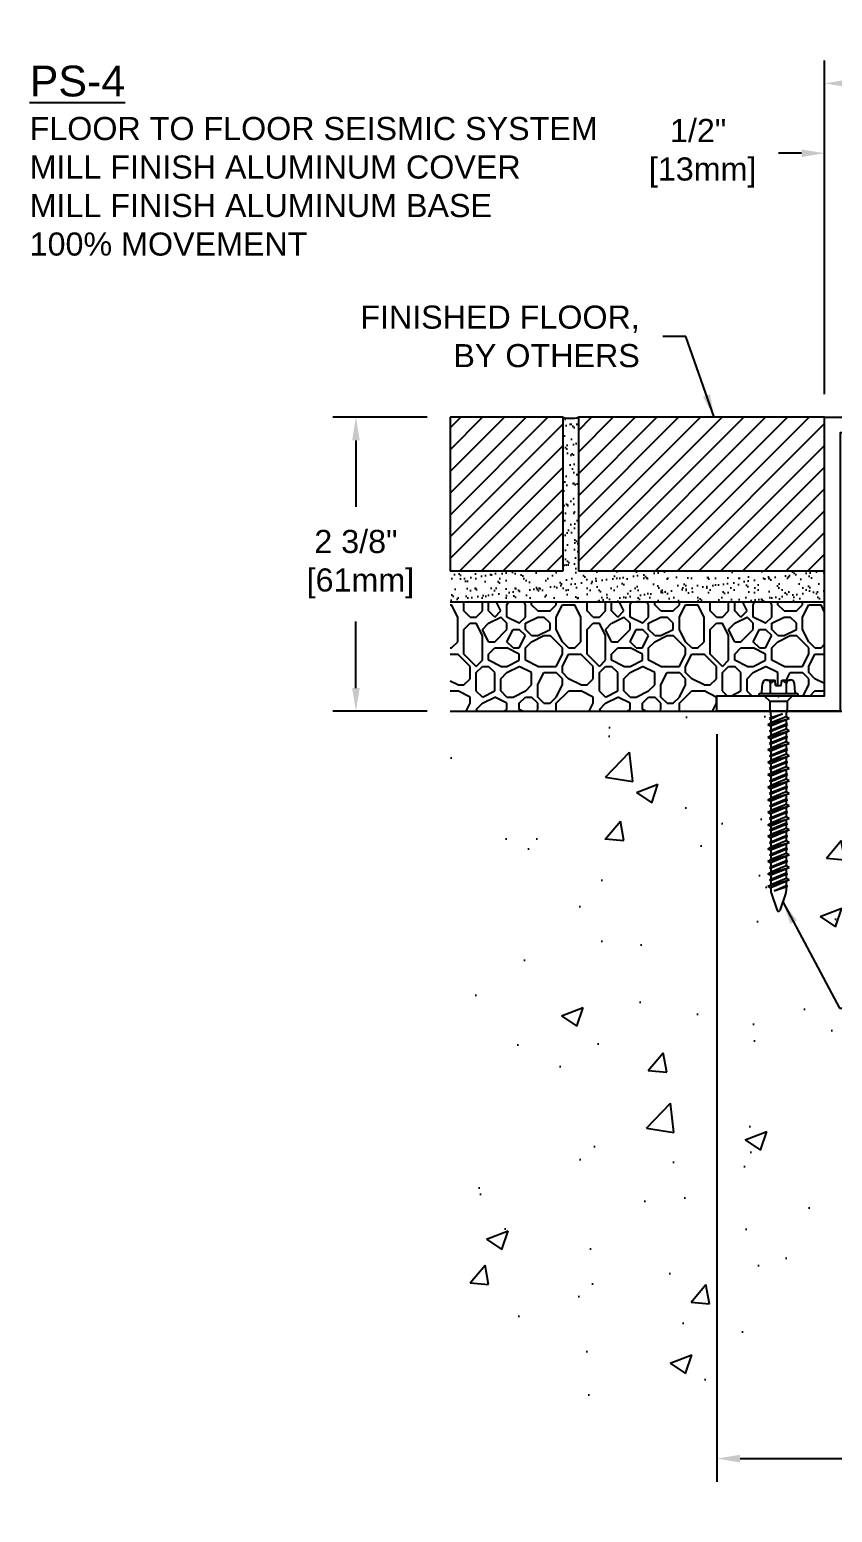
# Model space of a CAD drawing. Header units: inches. Extents: x -4.7 to 36.3, y -5.5 to 7.8.
# Drawn here: x -4.68 to 1.84, y -5.47 to 6.57 of the extents above; entities that cross this region are included whole.
import ezdxf

# ---------------------------------------------------------------- set-up
doc = ezdxf.new("R2010")
doc.units = ezdxf.units.IN
doc.header["$MEASUREMENT"] = 0
for name, color, linetype in [('ANCHORS', 4, 'Continuous'), ('CONDITIONS', 1, 'Continuous'), ('DIMENSIONS', 3, 'Continuous'), ('METALS', 7, 'Continuous'), ('TEXT', 2, 'Continuous')]:
    doc.layers.add(name, color=color, linetype=linetype)
doc.styles.add('ARIAL', font='arial.ttf')
doc.dimstyles.new('Arial', dxfattribs={"dimtxt": 0.1875, "dimasz": 0.1875, "dimexe": 0.1875, "dimexo": 0.1875, "dimgap": 0.1875, "dimtad": 0, "dimtih": 1, "dimtoh": 1, "dimdec": 4, "dimzin": 3, "dimdsep": 46, "dimlunit": 4, "dimtxsty": 'ARIAL', "dimcen": 0.125, "dimadec": 0, "dimazin": 0, "dimtfac": 1, "dimtdec": 4, "dimtofl": 0, "dimtmove": 0, "dimatfit": 3, "dimfxl": 0, "dimfrac": 2, "dimtolj": 1, "dimtzin": 0, "dimarcsym": 0})

# ---------------------------------------------------------------- blocks, each defined once
blk = doc.blocks.new('PS401')
blk.add_lwpolyline([(4.265, 0), (3.309, 0, 0.163545), (1.394, 2.025), (1.25, 2.025), (1.25, 2.26), (1, 2.26), (1, 0), (0, 0), (0, 0.125), (0.49, 0.125), (0.5, 0.115), (0.51, 0.125), (0.875, 0.125), (0.875, 2.385), (1.375, 2.385), (1.375, 2.15), (1.425, 2.15, -0.144709), (3.257, 0.375), (3.311, 0.375, -0.007801), (3.378, 0.25), (3.515, 0.25), (3.515, 0.125), (4.265, 0.125)], format="xyb", close=True)
blk = doc.blocks.new('TH-316134')
for p, q in [((-0.097, 0.127), (-0.027, 0.127)), ((-0.023, 0.083), (-0.027, 0.127)), ((0.023, 0.083), (0.027, 0.127)), ((0.027, 0.127), (0.097, 0.127)), ((-0.157, 0.019), (0.157, 0.019)), ((-0.157, 0), (-0.157, 0.019)), ((-0.157, 0), (0.157, 0)), ((-0.135, 0.029), (-0.129, 0.1)), ((-0.115, 0), (-0.07, -0.045)), ((-0.065, 0.019), (-0.065, 0.1)), ((-0.023, 0.083), (0.023, 0.083)), ((0.064, 0.019), (0.064, 0.1)), ((0.115, 0), (0.07, -0.045)), ((0.135, 0.029), (0.129, 0.1)), ((0.157, 0.019), (0.157, 0)), ((-0.07, -0.045), (0.07, -0.045)), ((-0.07, -0.045), (-0.07, -0.112)), ((0.07, -0.045), (0.07, -0.112)), ((-0.086, -0.234), (0.086, -0.184)), ((-0.086, -0.234), (-0.062, -0.221)), ((-0.086, -0.234), (-0.062, -0.247)), ((-0.074, -0.184), (0.032, -0.147)), ((-0.074, -0.184), (-0.062, -0.177)), ((-0.074, -0.184), (-0.062, -0.19)), ((-0.074, -0.285), (0.074, -0.234)), ((-0.069, -0.122), (-0.063, -0.148)), ((0.032, -0.147), (-0.062, -0.19)), ((-0.062, -0.177), (0.032, -0.147)), ((-0.062, -0.157), (-0.062, -0.177)), ((0.062, -0.171), (-0.062, -0.221)), ((-0.062, -0.19), (-0.062, -0.221)), ((0.062, -0.197), (-0.062, -0.247)), ((-0.062, -0.279), (0.062, -0.228)), ((0.062, -0.241), (-0.062, -0.291)), ((0.062, -0.157), (0.062, -0.171)), ((0.086, -0.184), (0.062, -0.171)), ((0.086, -0.184), (0.062, -0.197)), ((0.062, -0.197), (0.062, -0.228)), ((0.074, -0.234), (0.062, -0.228)), ((0.074, -0.234), (0.062, -0.241)), ((0.062, -0.241), (0.062, -0.272)), ((0.069, -0.122), (0.063, -0.148)), ((-0.086, -0.336), (0.086, -0.285)), ((-0.086, -0.336), (-0.062, -0.323)), ((-0.086, -0.336), (-0.062, -0.349)), ((-0.074, -0.285), (-0.062, -0.279)), ((-0.074, -0.285), (-0.062, -0.291)), ((-0.074, -0.387), (0.074, -0.336)), ((-0.062, -0.247), (-0.062, -0.279)), ((0.062, -0.272), (-0.062, -0.323)), ((-0.062, -0.291), (-0.062, -0.323)), ((0.062, -0.298), (-0.062, -0.349)), ((-0.062, -0.381), (0.062, -0.33)), ((0.062, -0.342), (-0.062, -0.393)), ((-0.062, -0.349), (-0.062, -0.381)), ((0.086, -0.285), (0.062, -0.272)), ((0.086, -0.285), (0.062, -0.298)), ((0.062, -0.298), (0.062, -0.33)), ((0.074, -0.336), (0.062, -0.33)), ((0.074, -0.336), (0.062, -0.342)), ((0.062, -0.342), (0.062, -0.374)), ((-0.086, -0.437), (0.086, -0.387)), ((-0.086, -0.437), (-0.062, -0.425)), ((-0.086, -0.437), (-0.062, -0.45)), ((-0.074, -0.387), (-0.062, -0.381)), ((-0.074, -0.387), (-0.062, -0.393)), ((-0.074, -0.488), (0.074, -0.437)), ((0.062, -0.374), (-0.062, -0.425)), ((-0.062, -0.393), (-0.062, -0.425)), ((0.062, -0.4), (-0.062, -0.45)), ((-0.062, -0.482), (0.062, -0.431)), ((0.062, -0.444), (-0.062, -0.494)), ((-0.062, -0.45), (-0.062, -0.482)), ((0.062, -0.475), (-0.062, -0.526)), ((0.086, -0.387), (0.062, -0.374)), ((0.086, -0.387), (0.062, -0.4)), ((0.062, -0.4), (0.062, -0.431)), ((0.074, -0.437), (0.062, -0.431)), ((0.074, -0.437), (0.062, -0.444)), ((0.062, -0.444), (0.062, -0.475)), ((0.086, -0.488), (0.062, -0.475)), ((-0.086, -0.539), (0.086, -0.488)), ((-0.086, -0.539), (-0.062, -0.526)), ((-0.086, -0.539), (-0.062, -0.552)), ((-0.086, -0.641), (0.086, -0.59)), ((-0.074, -0.488), (-0.062, -0.482)), ((-0.074, -0.488), (-0.062, -0.494)), ((-0.074, -0.59), (0.074, -0.539)), ((-0.074, -0.59), (-0.062, -0.584)), ((-0.074, -0.59), (-0.062, -0.596)), ((-0.062, -0.494), (-0.062, -0.526)), ((0.062, -0.501), (-0.062, -0.552)), ((-0.062, -0.584), (0.062, -0.533)), ((0.062, -0.545), (-0.062, -0.596)), ((-0.062, -0.552), (-0.062, -0.584)), ((0.062, -0.577), (-0.062, -0.628)), ((-0.062, -0.596), (-0.062, -0.628)), ((0.086, -0.488), (0.062, -0.501)), ((0.062, -0.501), (0.062, -0.533)), ((0.074, -0.539), (0.062, -0.533)), ((0.074, -0.539), (0.062, -0.545)), ((0.062, -0.545), (0.062, -0.577)), ((0.086, -0.59), (0.062, -0.577)), ((0.086, -0.59), (0.062, -0.603)), ((-0.086, -0.641), (-0.062, -0.628)), ((-0.086, -0.641), (-0.062, -0.654)), ((-0.086, -0.742), (0.086, -0.691)), ((-0.074, -0.691), (0.074, -0.641)), ((-0.074, -0.691), (-0.062, -0.685)), ((-0.074, -0.691), (-0.062, -0.698)), ((0.062, -0.603), (-0.062, -0.654)), ((-0.062, -0.685), (0.062, -0.634)), ((0.062, -0.647), (-0.062, -0.698)), ((-0.062, -0.654), (-0.062, -0.685)), ((0.062, -0.678), (-0.062, -0.729)), ((-0.062, -0.698), (-0.062, -0.729)), ((0.062, -0.704), (-0.062, -0.755)), ((0.062, -0.603), (0.062, -0.634)), ((0.074, -0.641), (0.062, -0.634)), ((0.074, -0.641), (0.062, -0.647)), ((0.062, -0.647), (0.062, -0.678)), ((0.086, -0.691), (0.062, -0.678)), ((0.086, -0.691), (0.062, -0.704)), ((0.062, -0.704), (0.062, -0.736)), ((-0.086, -0.742), (-0.062, -0.729)), ((-0.086, -0.742), (-0.062, -0.755)), ((-0.086, -0.844), (0.086, -0.793)), ((-0.086, -0.844), (-0.062, -0.831)), ((-0.074, -0.793), (0.074, -0.742)), ((-0.074, -0.793), (-0.062, -0.787)), ((-0.074, -0.793), (-0.062, -0.799)), ((-0.062, -0.787), (0.062, -0.736)), ((0.062, -0.748), (-0.062, -0.799)), ((-0.062, -0.755), (-0.062, -0.787)), ((0.062, -0.78), (-0.062, -0.831)), ((-0.062, -0.799), (-0.062, -0.831)), ((0.062, -0.806), (-0.062, -0.857)), ((-0.062, -0.888), (0.062, -0.838)), ((0.074, -0.742), (0.062, -0.736)), ((0.074, -0.742), (0.062, -0.748)), ((0.062, -0.748), (0.062, -0.78)), ((0.086, -0.793), (0.062, -0.78)), ((0.086, -0.793), (0.062, -0.806)), ((0.062, -0.806), (0.062, -0.838)), ((0.074, -0.844), (0.062, -0.838)), ((-0.086, -0.844), (-0.062, -0.857)), ((-0.086, -0.945), (0.086, -0.895)), ((-0.086, -0.945), (-0.062, -0.932)), ((-0.086, -0.945), (-0.062, -0.958)), ((-0.074, -0.895), (0.074, -0.844)), ((-0.074, -0.895), (-0.062, -0.888)), ((-0.074, -0.895), (-0.062, -0.901)), ((-0.074, -0.996), (0.074, -0.945)), ((0.062, -0.85), (-0.062, -0.901)), ((-0.062, -0.857), (-0.062, -0.888)), ((0.062, -0.882), (-0.062, -0.932)), ((-0.062, -0.901), (-0.062, -0.932)), ((0.062, -0.907), (-0.062, -0.958)), ((-0.062, -0.99), (0.062, -0.939)), ((0.062, -0.951), (-0.062, -1.002)), ((-0.062, -0.958), (-0.062, -0.99)), ((0.074, -0.844), (0.062, -0.85)), ((0.062, -0.85), (0.062, -0.882)), ((0.086, -0.895), (0.062, -0.882)), ((0.086, -0.895), (0.062, -0.907)), ((0.062, -0.907), (0.062, -0.939)), ((0.074, -0.945), (0.062, -0.939)), ((0.074, -0.945), (0.062, -0.951)), ((0.062, -0.951), (0.062, -0.983)), ((-0.086, -1.047), (0.086, -0.996)), ((-0.086, -1.047), (-0.062, -1.034)), ((-0.086, -1.047), (-0.062, -1.06)), ((-0.074, -0.996), (-0.062, -0.99)), ((-0.074, -0.996), (-0.062, -1.002)), ((-0.074, -1.09), (0.074, -1.039)), ((0.062, -0.983), (-0.062, -1.034)), ((-0.062, -1.002), (-0.062, -1.034)), ((0.062, -1.009), (-0.062, -1.06)), ((-0.062, -1.084), (0.062, -1.033)), ((0.062, -1.045), (-0.062, -1.096)), ((-0.062, -1.052), (-0.062, -1.084)), ((0.062, -1.077), (-0.062, -1.128)), ((0.086, -0.996), (0.062, -0.983)), ((0.086, -0.996), (0.062, -1.009)), ((0.062, -1.001), (0.062, -1.033)), ((0.074, -1.039), (0.062, -1.033)), ((0.074, -1.039), (0.062, -1.045)), ((0.062, -1.045), (0.062, -1.077)), ((0.086, -1.09), (0.062, -1.077)), ((-0.086, -1.141), (0.086, -1.09)), ((-0.086, -1.141), (-0.062, -1.128)), ((-0.086, -1.141), (-0.062, -1.154)), ((-0.086, -1.242), (0.086, -1.191)), ((-0.074, -1.09), (-0.062, -1.084)), ((-0.074, -1.09), (-0.062, -1.096)), ((-0.074, -1.191), (0.074, -1.141)), ((-0.074, -1.191), (-0.062, -1.185)), ((-0.074, -1.191), (-0.062, -1.198)), ((-0.062, -1.096), (-0.062, -1.128)), ((0.062, -1.103), (-0.062, -1.154)), ((-0.062, -1.185), (0.062, -1.134)), ((0.062, -1.147), (-0.062, -1.198)), ((-0.062, -1.154), (-0.062, -1.185)), ((0.062, -1.178), (-0.062, -1.229)), ((-0.062, -1.198), (-0.062, -1.229)), ((0.086, -1.09), (0.062, -1.103)), ((0.062, -1.103), (0.062, -1.134)), ((0.074, -1.141), (0.062, -1.134)), ((0.074, -1.141), (0.062, -1.147)), ((0.062, -1.147), (0.062, -1.178)), ((0.086, -1.191), (0.062, -1.178)), ((0.086, -1.191), (0.062, -1.204)), ((-0.086, -1.242), (-0.062, -1.229)), ((-0.086, -1.242), (-0.062, -1.255)), ((-0.086, -1.344), (0.086, -1.293)), ((-0.074, -1.293), (0.074, -1.242)), ((-0.074, -1.293), (-0.062, -1.287)), ((-0.074, -1.293), (-0.062, -1.299)), ((0.062, -1.204), (-0.062, -1.255)), ((-0.062, -1.287), (0.062, -1.236)), ((0.062, -1.248), (-0.062, -1.299)), ((-0.062, -1.255), (-0.062, -1.287)), ((0.062, -1.28), (-0.062, -1.331)), ((-0.062, -1.299), (-0.062, -1.331)), ((0.062, -1.306), (-0.062, -1.357)), ((0.062, -1.204), (0.062, -1.236)), ((0.074, -1.242), (0.062, -1.236)), ((0.074, -1.242), (0.062, -1.248)), ((0.062, -1.248), (0.062, -1.28)), ((0.086, -1.293), (0.062, -1.28)), ((0.086, -1.293), (0.062, -1.306)), ((0.062, -1.306), (0.062, -1.338)), ((-0.086, -1.344), (-0.062, -1.331)), ((-0.086, -1.344), (-0.062, -1.357)), ((-0.086, -1.445), (0.086, -1.395)), ((-0.086, -1.445), (-0.062, -1.432)), ((-0.074, -1.395), (0.074, -1.344)), ((-0.074, -1.395), (-0.062, -1.388)), ((-0.074, -1.395), (-0.062, -1.401)), ((-0.062, -1.388), (0.062, -1.338)), ((0.062, -1.35), (-0.062, -1.401)), ((-0.062, -1.357), (-0.062, -1.388)), ((0.062, -1.382), (-0.062, -1.432)), ((-0.062, -1.401), (-0.062, -1.432)), ((0.062, -1.407), (-0.062, -1.458)), ((-0.062, -1.49), (0.062, -1.439)), ((0.074, -1.344), (0.062, -1.338)), ((0.074, -1.344), (0.062, -1.35)), ((0.062, -1.35), (0.062, -1.382)), ((0.086, -1.395), (0.062, -1.382)), ((0.086, -1.395), (0.062, -1.407)), ((0.062, -1.407), (0.062, -1.439)), ((0.074, -1.445), (0.062, -1.439)), ((-0.086, -1.445), (-0.062, -1.458)), ((-0.086, -1.547), (0.086, -1.496)), ((-0.086, -1.547), (-0.062, -1.534)), ((-0.086, -1.547), (-0.062, -1.56)), ((-0.074, -1.496), (0.074, -1.445)), ((-0.074, -1.496), (-0.062, -1.49)), ((-0.074, -1.496), (-0.062, -1.502)), ((0.062, -1.451), (-0.062, -1.502)), ((-0.062, -1.458), (-0.062, -1.49)), ((0.062, -1.483), (-0.062, -1.534)), ((-0.062, -1.502), (-0.062, -1.534)), ((0.062, -1.509), (-0.062, -1.56)), ((-0.062, -1.56), (-0.062, -1.586)), ((-0.034, -1.584), (0.062, -1.541)), ((-0.034, -1.584), (0.074, -1.547)), ((0.062, -1.553), (-0.034, -1.584)), ((0.074, -1.445), (0.062, -1.451)), ((0.062, -1.451), (0.062, -1.483)), ((0.086, -1.496), (0.062, -1.483)), ((0.086, -1.496), (0.062, -1.509)), ((0.062, -1.509), (0.062, -1.541)), ((0.074, -1.547), (0.062, -1.541)), ((0.074, -1.547), (0.062, -1.553)), ((0.062, -1.553), (0.062, -1.586)), ((-0.06, -1.601), (-0.01, -1.744)), ((0.06, -1.601), (0.01, -1.744))]:
    blk.add_line(p, q)
for centre, radius, start, end in [((-0.097, 0.095), 0.0327, 9.285, 170.715), ((0, 0.038), 0.0896, 107.4215, 136.0407), ((0, 0.038), 0.0896, 43.9593, 72.5785), ((0.097, 0.095), 0.0327, 9.285, 170.715), ((-0.146, 0.03), 0.0112, 270, 355), ((0.146, 0.03), 0.0112, 185, 270), ((-0.023, -0.112), 0.0465, 180, 191.9357), ((0.023, -0.112), 0.0465, 348.0643, 0), ((-0.109, -0.157), 0.0465, 0, 11.9357), ((0.109, -0.157), 0.0465, 168.0643, 180), ((-0.016, -1.586), 0.0465, 180, 199.3058), ((0.016, -1.586), 0.0465, 340.6942, 0), ((0, -1.739), 0.0106, 204.1001, 335.8999)]:
    blk.add_arc(centre, radius, start, end)
blk = doc.blocks.new('TH316134')
blk.add_blockref('TH-316134', (0, 0))
blk = doc.blocks.new('*D10')
at = {"layer": 'Defpoints', "color": 0}
for p in [(0.905, 1.038), (6.42, -4.52), (6.42, -5.03)]:
    blk.add_point(p, dxfattribs=at)
at = {"layer": 'DIMENSIONS', "color": 0, "lineweight": -2}
for p, q in [((0.905, 0.85), (0.905, -5.218)), ((6.42, -4.707), (6.42, -5.218)), ((1.093, -5.03), (2.938, -5.03)), ((6.233, -5.03), (4.388, -5.03))]:
    blk.add_line(p, q, dxfattribs=at)
at = {"layer": 'DIMENSIONS', "color": 0}
for points in [[(1.093, -4.999), (1.093, -5.062), (0.905, -5.03)], [(6.233, -4.999), (6.233, -5.062), (6.42, -5.03)]]:
    blk.add_solid(points, dxfattribs=at)
at = {"layer": 'DIMENSIONS', "color": 0, "insert": (3.663, -5.03), "char_height": 0.1875, "attachment_point": 5, "style": 'ARIAL'}
blk.add_mtext('\\A1;5 1/2"\\P [140mm]', dxfattribs=at)
blk = doc.blocks.new('*D13')
at = {"layer": 'Defpoints', "color": 0}
for p in [(15.06, 6.133), (1.78, 3.423), (15.06, 3.423)]:
    blk.add_point(p, dxfattribs=at)
at = {"layer": 'DIMENSIONS', "color": 0, "lineweight": -2}
for p, q in [((1.78, 3.61), (1.78, 6.32)), ((15.06, 3.61), (15.06, 6.32)), ((1.968, 6.133), (7.695, 6.133)), ((14.873, 6.133), (9.145, 6.133))]:
    blk.add_line(p, q, dxfattribs=at)
at = {"layer": 'DIMENSIONS', "color": 0}
for points in [[(1.968, 6.164), (1.968, 6.102), (1.78, 6.133)], [(14.873, 6.164), (14.873, 6.102), (15.06, 6.133)]]:
    blk.add_solid(points, dxfattribs=at)
at = {"layer": 'DIMENSIONS', "color": 0, "insert": (8.42, 6.133), "char_height": 0.1875, "attachment_point": 5, "style": 'ARIAL'}
blk.add_mtext('\\A1;1\'-1 1/4"\\P [337mm]', dxfattribs=at)
blk = doc.blocks.new('*D14')
at = {"layer": 'Defpoints', "color": 0}
for p in [(1.78, 5.566), (1.78, 3.423), (2.28, 3.423)]:
    blk.add_point(p, dxfattribs=at)
at = {"layer": 'DIMENSIONS', "color": 0, "lineweight": -2}
for p, q in [((1.78, 3.61), (1.78, 5.754)), ((2.28, 3.61), (2.28, 5.754)), ((1.593, 5.566), (1.405, 5.566)), ((2.468, 5.566), (2.655, 5.566))]:
    blk.add_line(p, q, dxfattribs=at)
at = {"layer": 'DIMENSIONS', "color": 0}
for points in [[(1.593, 5.597), (1.593, 5.535), (1.78, 5.566)], [(2.468, 5.597), (2.468, 5.535), (2.28, 5.566)]]:
    blk.add_solid(points, dxfattribs=at)
at = {"layer": 'DIMENSIONS', "color": 0, "insert": (0.753, 5.566), "char_height": 0.1875, "attachment_point": 5, "style": 'ARIAL'}
blk.add_mtext('\\A1;1/2"\\P [13mm]', dxfattribs=at)
blk = doc.blocks.new('*D17')
at = {"layer": 'Defpoints', "color": 0}
for p in [(-1.26, 3.423), (-2.026, 1.038), (-1.26, 1.038)]:
    blk.add_point(p, dxfattribs=at)
at = {"layer": 'DIMENSIONS', "color": 0, "lineweight": -2}
for p, q in [((-1.448, 3.423), (-2.214, 3.423)), ((-2.026, 3.235), (-2.026, 2.696)), ((-2.026, 1.225), (-2.026, 1.765)), ((-1.448, 1.038), (-2.214, 1.038))]:
    blk.add_line(p, q, dxfattribs=at)
at = {"layer": 'DIMENSIONS', "color": 0}
for points in [[(-2.057, 3.235), (-1.995, 3.235), (-2.026, 3.423)], [(-2.057, 1.225), (-1.995, 1.225), (-2.026, 1.038)]]:
    blk.add_solid(points, dxfattribs=at)
at = {"layer": 'DIMENSIONS', "color": 0, "insert": (-2.026, 2.23), "char_height": 0.1875, "attachment_point": 5, "style": 'ARIAL'}
blk.add_mtext('\\A1;2 3/8"\\P [61mm]', dxfattribs=at)

msp = doc.modelspace()

# ---------------------------------------------------------------- hatches: boundary and pattern name
at = {"layer": 'CONDITIONS'}
h = msp.add_hatch(dxfattribs=at)
h.set_pattern_fill('AR-SAND', color=256, scale=0.0625, style=0)
h.paths.add_polyline_path([(-0.21967, 3.4226, -0.1359599), (-0.34467, 3.4226), (-0.34467, 2.1726), (-1.26005, 2.1726), (-1.26005, 1.9226), (1.78033, 1.9226), (1.78033, 2.1726), (-0.21967, 2.1726)])
h = msp.add_hatch(dxfattribs=at)
h.set_pattern_fill('ANSI31', color=256, style=0)
h.paths.add_polyline_path([(-0.34467, 3.4226), (-1.26005, 3.4226), (-1.26005, 2.1726), (-0.34467, 2.1726)])
h = msp.add_hatch(dxfattribs=at)
h.set_pattern_fill('ANSI31', color=256, style=0)
h.paths.add_polyline_path([(1.78033, 3.4226), (-0.21967, 3.4226), (-0.21967, 2.1726), (1.78033, 2.1726)])
h = msp.add_hatch(dxfattribs=at)
h.set_pattern_fill('AGGREGAT', color=256, style=0)
h.set_pattern_definition([(0, (0, 0), (1, 1), [0.1, -0.15, 0.05, -0.15, 0.05, -0.5]), (0, (0.5, 0.1), (1, 1), [0.05, -0.95]), (0, (0.2, 0.15), (1, 1), [0.05, -0.1, 0.05, -0.8]), (0, (0.7, 0.2), (1, 1), [0.1, -0.9]), (0, (0.8, 0.25), (1, 1), [0.05, -0.95]), (0, (0.5, 0.35), (1, 1), [0.1, -0.9]), (0, (0, 0.4), (1, 1), [0.05, -0.1, 0.05, -0.25, 0.15, -0.4]), (0, (0.7, 0.5), (1, 1), [0.1, -0.9]), (0, (0.1, 0.55), (1, 1), [0.1, -0.05, 0.05, -0.4, 0.05, -0.35]), (0, (0.05, 0.6), (1, 1), [0.05, -0.95]), (0, (0.4, 0.65), (1, 1), [0.05, -0.05, 0.05, -0.85]), (0, (0.25, 0.7), (1, 1), [0.05, -0.95]), (0, (0.9, 0.75), (1, 1), [0.05, -0.95]), (0, (0.45, 0.8), (1, 1), [0.05, -0.4, 0.05, -0.5]), (0, (0.45, 0.85), (1, 1), [0.1, -0.9]), (0, (0.65, 0.9), (1, 1), [0.1, -0.9]), (0, (0.05, 0.95), (1, 1), [0.05, -0.6, 0.1, -0.25]), (90, (0, 0.45), (-1, 1), [0.2, -0.2, 0.1, -0.5]), (90, (0.05, 0.45), (-1, 1), [0.05, -0.35, 0.1, -0.5]), (90, (0.1, 0.2), (-1, 1), [0.15, -0.85]), (90, (0.15, 0.2), (-1, 1), [0.1, -0.9]), (90, (0.2, 0.05), (-1, 1), [0.05, -0.6, 0.05, -0.05, 0.1, -0.15]), (90, (0.3, 0.05), (-1, 1), [0.05, -0.35, 0.05, -0.55]), (90, (0.35, 0.45), (-1, 1), [0.1, -0.15, 0.05, -0.05, 0.1, -0.55]), (90, (0.4, 0.25), (-1, 1), [0.1, -0.55, 0.05, -0.3]), (90, (0.45, 0.05), (-1, 1), [0.05, -0.05, 0.1, -0.8]), (90, (0.55, 0.7), (-1, 1), [0.05, -0.95]), (90, (0.6, 0.7), (-1, 1), [0.1, -0.1, 0.05, -0.05, 0.1, -0.6]), (90, (0.65, 0.25), (-1, 1), [0.05, -0.05, 0.05, -0.1, 0.05, -0.7]), (90, (0.8, 0.6), (-1, 1), [0.2, -0.8]), (90, (0.85, 0.5), (-1, 1), [0.2, -0.15, 0.1, -0.55]), (90, (0.9, 0.1), (-1, 1), [0.05, -0.15, 0.1, -0.7]), (90, (0.95, 0.2), (-1, 1), [0.15, -0.85]), (45, (0.4, 0), (6e-17, 1), [0.0707, -1.3435]), (45, (0.95, 0.05), (6e-17, 1), [0.07071, -1.20208, 0.07071, -0.07071]), (45, (0.3, 0.1), (6e-17, 1), [0.07071, -0.56568, 0.07071, -0.70711]), (45, (0.55, 0.1), (6e-17, 1), [0.07071, -1.13137, 0.07071, -0.14142]), (45, (0.6, 0.1), (6e-17, 1), [0.14142, -0.56568, 0.14142, -0.56569]), (45, (0.35, 0.2), (6e-17, 1), [0.0707, -0.6364, 0.0707, -0.0707, 0.0707, -0.49501]), (45, (0.85, 0.25), (6e-17, 1), [0.07071, -0.07071, 0.07071, -1.20208]), (45, (0.15, 0.3), (6e-17, 1), [0.07071, -0.84852, 0.07071, -0.42427]), (45, (0.95, 0.4), (6e-17, 1), [0.0707, -0.0707, 0.0707, -0.28284, 0.0707, -0.84857]), (45, (0.35, 0.55), (6e-17, 1), [0.0707, -1.3435]), (45, (0.1, 0.6), (6e-17, 1), [0.14142, -1.2728]), (45, (0, 0.7), (6e-17, 1), [0.07071, -0.07071, 0.07071, -1.20208]), (45, (0.55, 0.85), (6e-17, 1), [0.0707, -1.3435]), (45, (0.85, 0.95), (6e-17, 1), [0.0707, -1.3435]), (135, (0.45, 0.1), (6e-17, 1), [0.0707, -1.3435]), (135, (0.5, 0.1), (6e-17, 1), [0.0707, -1.3435]), (135, (0.2, 0.15), (6e-17, 1), [0.07071, -0.28284, 0.14142, -0.91924]), (135, (0, 0.15), (6e-17, 1), [0.0707, -1.3435]), (135, (0.65, 0.3), (6e-17, 1), [0.07071, -0.56569, 0.07071, -0.70711]), (135, (0.7, 0.3), (6e-17, 1), [0.0707, -0.4243, 0.0707, -0.4242, 0.0707, -0.35361]), (135, (0.1, 0.35), (6e-17, 1), [0.0707, -1.3435]), (135, (0.9, 0.4), (6e-17, 1), [0.1414, -0.35355, 0.0707, -0.0707, 0.0707, -0.70716]), (135, (0.25, 0.55), (6e-17, 1), [0.0707, -1.3435]), (135, (0.65, 0.55), (6e-17, 1), [0.14142, -1.2728]), (135, (0.7, 0.55), (6e-17, 1), [0.0707, -1.3435]), (135, (0.4, 0.65), (6e-17, 1), [0.0707, -1.3435]), (135, (0.1, 0.8), (6e-17, 1), [0.0707, -1.3435]), (135, (0.9, 0.8), (6e-17, 1), [0.0707, -1.3435]), (26.565, (0.1, 0), (1, 4e-10), [0.1118, -2.12427]), (26.565, (0, 0.1), (1, 4e-10), [0.1118, -2.12427]), (26.565, (0, 0.15), (1, 4e-10), [0.1118, -2.12427]), (26.565, (0.25, 0.15), (1, 4e-10), [0.1118, -2.12427]), (26.565, (0.2, 0.35), (1, 4e-10), [0.1118, -2.12427]), (26.565, (0.2, 0.4), (1, 4e-10), [0.1118, -2.12427]), (26.565, (0.4, 0.6), (1, 4e-10), [0.1118, -2.12427]), (26.565, (0.45, 0.65), (1, 4e-10), [0.1118, -2.12427]), (26.565, (0.05, 0.75), (1, 4e-10), [0.1118, -2.12427]), (26.565, (0.35, 0.75), (1, 4e-10), [0.1118, -2.12427]), (63.435, (0.85, 0), (5e-11, 1), [0.1118, -2.12427]), (63.435, (0.6, 0.15), (5e-11, 1), [0.1118, -2.12427]), (63.435, (0.45, 0.25), (5e-11, 1), [0.1118, -2.12427]), (63.435, (0.6, 0.4), (5e-11, 1), [0.1118, -2.12427]), (63.435, (0.65, 0.4), (5e-11, 1), [0.1118, -2.12427]), (63.435, (0.3, 0.55), (5e-11, 1), [0.1118, -2.12427]), (63.435, (0.2, 0.6), (5e-11, 1), [0.1118, -2.12427]), (63.435, (0.6, 0.8), (5e-11, 1), [0.1118, -2.12427]), (63.435, (0.2, 0.9), (5e-11, 1), [0.1118, -2.12427]), (116.565, (0.05, 0.6), (-4e-10, 1), [0.1118, -2.12427]), (116.565, (0.65, 0.6), (-4e-10, 1), [0.1118, -2.12427]), (116.565, (0, 0.65), (-4e-10, 1), [0.1118, -2.12427]), (116.565, (0.8, 0.8), (-4e-10, 1), [0.1118, -2.12427]), (116.565, (0.15, 0.85), (-4e-10, 1), [0.1118, -2.12427]), (116.565, (0.35, 0.9), (-4e-10, 1), [0.1118, -2.12427]), (153.435, (0.4, 0), (-1, 4e-10), [0.1118, -2.12427]), (153.435, (0.2, 0.1), (-1, 4e-10), [0.1118, -2.12427]), (153.435, (0.9, 0.15), (-1, 4e-10), [0.1118, -2.12427]), (153.435, (0.8, 0.25), (-1, 4e-10), [0.1118, -2.12427]), (153.435, (0.4, 0.35), (-1, 4e-10), [0.1118, -2.12427]), (153.435, (0.15, 0.4), (-1, 4e-10), [0.1118, -2.12427]), (153.435, (0.45, 0.4), (-1, 4e-10), [0.1118, -2.12427]), (153.435, (0.3, 0.5), (-1, 4e-10), [0.1118, -2.12427]), (153.435, (0.3, 0.75), (-1, 4e-10), [0.1118, -2.12427]), (153.435, (0, 0.95), (-1, 4e-10), [0.1118, -2.12427]), (153.435, (0.6, 0.95), (-1, 4e-10), [0.1118, -2.12427]), (153.435, (0.7, 0.95), (-1, 4e-10), [0.1118, -2.12427])])
h.paths.add_polyline_path([(-1.26005, 1.9226), (-1.26005, 1.0376), (0.90533, 1.0376), (0.90533, 1.1626), (1.24858, 1.1626), (1.24858, 1.18135), (1.25891, 1.18135, 0.38887873), (1.27012, 1.19161), (1.27633, 1.26269, -0.36750749), (1.30858, 1.2901), (1.37815, 1.2901), (1.38208, 1.2451), (1.42858, 1.2451), (1.43252, 1.2901), (1.50208, 1.2901, -0.36750749), (1.53433, 1.26269), (1.54055, 1.19161, 0.38887873), (1.55176, 1.18135), (1.56208, 1.18135), (1.56208, 1.1626), (1.78033, 1.1626), (1.78033, 1.9226)])
h = msp.add_hatch(dxfattribs=at)
h.set_pattern_fill('AR-CONC', color=256, scale=0.25, style=0)
h.paths.add_polyline_path([(6.42033, 1.0376), (5.4827, 1.0376, 0.01774848), (5.48258, 1.0343), (5.48258, 1.02093), (5.50658, 1.008), (5.48258, 0.99508), (5.48258, 0.96338), (5.49403, 0.95722), (5.48258, 0.95106), (5.48258, 0.91936), (5.50658, 0.90644), (5.48258, 0.89351), (5.48258, 0.86182), (5.49403, 0.85566), (5.48258, 0.84949), (5.48258, 0.8178), (5.50658, 0.80488), (5.48258, 0.79195), (5.48258, 0.76026), (5.49403, 0.7541), (5.48258, 0.74793), (5.48258, 0.71624), (5.50658, 0.70331), (5.48258, 0.69039), (5.48258, 0.6587), (5.49403, 0.65253), (5.48258, 0.64637), (5.48258, 0.61468), (5.50658, 0.60175), (5.48258, 0.58883), (5.48258, 0.55713), (5.49403, 0.55097), (5.48258, 0.54481), (5.48258, 0.51311), (5.50658, 0.50019), (5.48258, 0.48726), (5.48258, 0.45557), (5.49403, 0.44941), (5.48258, 0.44324), (5.48258, 0.41155), (5.50658, 0.39863), (5.48258, 0.3857), (5.48258, 0.35401), (5.49403, 0.34785), (5.48258, 0.34168), (5.48258, 0.30999), (5.50658, 0.29706), (5.48258, 0.28414), (5.48258, 0.25245), (5.49403, 0.24628), (5.48258, 0.24012), (5.48258, 0.20843), (5.50658, 0.1955), (5.48258, 0.18258), (5.48258, 0.14457), (5.49403, 0.1384), (5.48258, 0.13224), (5.48258, 0.10055), (5.50658, 0.08762), (5.48258, 0.0747), (5.48258, 0.03444), (5.49403, 0.02827), (5.48258, 0.02211), (5.48258, -0.00958), (5.50658, -0.02251), (5.48258, -0.03543), (5.48258, -0.07119), (5.49403, -0.07736), (5.48258, -0.08352), (5.48258, -0.11521), (5.50658, -0.12814), (5.48258, -0.14106), (5.48258, -0.17346), (5.49403, -0.17962), (5.48258, -0.18578), (5.48258, -0.21748), (5.50658, -0.2304), (5.48258, -0.24333), (5.48258, -0.27572), (5.49403, -0.28188), (5.48258, -0.28804), (5.48258, -0.31974), (5.50658, -0.33266), (5.48258, -0.34559), (5.48258, -0.36921), (5.4971, -0.36267), (5.50855, -0.36883), (5.4971, -0.375), (5.48258, -0.37966), (5.48258, -0.39312, -0.08443704), (5.47997, -0.4085), (5.43056, -0.54955, -0.77412328), (5.41011, -0.54955), (5.3607, -0.4085, -0.06652555), (5.3582, -0.39643), (5.33408, -0.38344), (5.35808, -0.37052), (5.35808, -0.33883), (5.34664, -0.33266), (5.35808, -0.3265), (5.35808, -0.29411), (5.33408, -0.28118), (5.35808, -0.26826), (5.35808, -0.23656), (5.34664, -0.2304), (5.35808, -0.22424), (5.35808, -0.19185), (5.33408, -0.17892), (5.35808, -0.166), (5.35808, -0.1343), (5.34664, -0.12814), (5.35808, -0.12198), (5.35808, -0.08621), (5.33408, -0.07329), (5.35808, -0.06036), (5.35808, -0.02867), (5.34664, -0.02251), (5.35808, -0.01634), (5.35808, 0.02391), (5.33408, 0.03684), (5.35808, 0.04976), (5.35808, 0.08146), (5.34664, 0.08762), (5.35808, 0.09378), (5.35808, 0.10593), (5.35808, 0.1318), (5.33408, 0.14472), (5.35808, 0.15764), (5.35808, 0.18934), (5.34664, 0.1955), (5.35808, 0.20166), (5.35808, 0.23336), (5.33408, 0.24628), (5.35808, 0.25921), (5.35808, 0.2909), (5.34664, 0.29706), (5.35808, 0.30323), (5.35808, 0.33492), (5.33408, 0.34785), (5.35808, 0.36077), (5.35808, 0.39246), (5.34664, 0.39863), (5.35808, 0.40479), (5.35808, 0.43648), (5.33408, 0.44941), (5.35808, 0.46233), (5.35808, 0.49403), (5.34664, 0.50019), (5.35808, 0.50635), (5.35808, 0.53805), (5.33408, 0.55097), (5.35808, 0.56389), (5.35808, 0.59559), (5.34664, 0.60175), (5.35808, 0.60791), (5.35808, 0.63961), (5.33408, 0.65253), (5.35808, 0.66546), (5.35808, 0.69715), (5.34664, 0.70331), (5.35808, 0.70948), (5.35808, 0.74117), (5.33408, 0.7541), (5.35808, 0.76702), (5.35808, 0.79871), (5.34664, 0.80488), (5.35808, 0.81104), (5.35808, 0.84273), (5.33408, 0.85566), (5.35808, 0.86858), (5.35808, 0.90028), (5.34664, 0.90644), (5.35808, 0.9126), (5.35808, 0.9443), (5.33408, 0.95722), (5.35808, 0.97014), (5.35808, 1.00184), (5.34664, 1.008), (5.35808, 1.01416), (5.35808, 1.0343, 0.01774848), (5.35797, 1.0376), (5.17033, 1.0376), (4.21434, 1.0376), (1.47338, 1.0376), (1.46859, 1.01491, 0.05212645), (1.46758, 1.0053), (1.46758, 0.99193), (1.49158, 0.979), (1.46758, 0.96608), (1.46758, 0.93438), (1.47903, 0.92822), (1.46758, 0.92206), (1.46758, 0.89036), (1.49158, 0.87744), (1.46758, 0.86451), (1.46758, 0.83282), (1.47903, 0.82666), (1.46758, 0.82049), (1.46758, 0.7888), (1.49158, 0.77588), (1.46758, 0.76295), (1.46758, 0.73126), (1.47903, 0.7251), (1.46758, 0.71893), (1.46758, 0.68724), (1.49158, 0.67431), (1.46758, 0.66139), (1.46758, 0.6297), (1.47903, 0.62353), (1.46758, 0.61737), (1.46758, 0.58568), (1.49158, 0.57275), (1.46758, 0.55983), (1.46758, 0.52813), (1.47903, 0.52197), (1.46758, 0.51581), (1.46758, 0.48411), (1.49158, 0.47119), (1.46758, 0.45826), (1.46758, 0.42657), (1.47903, 0.42041), (1.46758, 0.41424), (1.46758, 0.38255), (1.49158, 0.36963), (1.46758, 0.3567), (1.46758, 0.32501), (1.47903, 0.31885), (1.46758, 0.31268), (1.46758, 0.28099), (1.49158, 0.26806), (1.46758, 0.25514), (1.46758, 0.22345), (1.47903, 0.21728), (1.46758, 0.21112), (1.46758, 0.17943), (1.49158, 0.1665), (1.46758, 0.15358), (1.46758, 0.1297), (1.47903, 0.12353), (1.46758, 0.11737), (1.46758, 0.08568), (1.49158, 0.07275), (1.46758, 0.05983), (1.46758, 0.02813), (1.47903, 0.02197), (1.46758, 0.01581), (1.46758, -0.01589), (1.49158, -0.02881), (1.46758, -0.04174), (1.46758, -0.07343), (1.47903, -0.07959), (1.46758, -0.08576), (1.46758, -0.11745), (1.49158, -0.13037), (1.46758, -0.1433), (1.46758, -0.17499), (1.47903, -0.18115), (1.46758, -0.18732), (1.46758, -0.21901), (1.49158, -0.23194), (1.46758, -0.24486), (1.46758, -0.27655), (1.47903, -0.28272), (1.46758, -0.28888), (1.46758, -0.32057), (1.49158, -0.3335), (1.46758, -0.34642), (1.46758, -0.37812), (1.47903, -0.38428), (1.46758, -0.39044), (1.46758, -0.42307, -0.08443704), (1.46497, -0.43844), (1.41556, -0.57949, -0.77412328), (1.39511, -0.57949), (1.3457, -0.43844, -0.08443704), (1.34308, -0.42307), (1.34308, -0.3972), (1.31908, -0.38428), (1.34308, -0.37136), (1.34308, -0.33966), (1.33164, -0.3335), (1.34308, -0.32734), (1.34308, -0.29564), (1.31908, -0.28272), (1.34308, -0.26979), (1.34308, -0.2381), (1.33164, -0.23194), (1.34308, -0.22577), (1.34308, -0.19408), (1.31908, -0.18115), (1.34308, -0.16823), (1.34308, -0.13654), (1.33164, -0.13037), (1.34308, -0.12421), (1.34308, -0.09252), (1.31908, -0.07959), (1.34308, -0.06667), (1.34308, -0.03497), (1.33164, -0.02881), (1.34308, -0.02265), (1.34308, 0.00905), (1.31908, 0.02197), (1.34308, 0.03489), (1.34308, 0.06659), (1.33164, 0.07275), (1.34308, 0.07891), (1.34308, 0.1028), (1.31908, 0.11572), (1.34308, 0.12864), (1.34308, 0.16034), (1.33164, 0.1665), (1.34308, 0.17266), (1.34308, 0.20436), (1.31908, 0.21728), (1.34308, 0.23021), (1.34308, 0.2619), (1.33164, 0.26806), (1.34308, 0.27423), (1.34308, 0.30592), (1.31908, 0.31885), (1.34308, 0.33177), (1.34308, 0.36346), (1.33164, 0.36963), (1.34308, 0.37579), (1.34308, 0.40748), (1.31908, 0.42041), (1.34308, 0.43333), (1.34308, 0.46503), (1.33164, 0.47119), (1.34308, 0.47735), (1.34308, 0.50905), (1.31908, 0.52197), (1.34308, 0.53489), (1.34308, 0.56659), (1.33164, 0.57275), (1.34308, 0.57891), (1.34308, 0.61061), (1.31908, 0.62353), (1.34308, 0.63646), (1.34308, 0.66815), (1.33164, 0.67431), (1.34308, 0.68048), (1.34308, 0.71217), (1.31908, 0.7251), (1.34308, 0.73802), (1.34308, 0.76971), (1.33164, 0.77588), (1.34308, 0.78204), (1.34308, 0.81373), (1.31908, 0.82666), (1.34308, 0.83958), (1.34308, 0.87128), (1.33164, 0.87744), (1.34308, 0.8836), (1.34308, 0.9153), (1.31908, 0.92822), (1.34308, 0.94114), (1.34308, 0.97284), (1.33164, 0.979), (1.34308, 0.98516), (1.34308, 1.0053, 0.05212645), (1.34208, 1.01491), (1.33728, 1.0376), (0.90533, 1.0376), (-1.26005, 1.0376), (-1.26005, -4.51977), (6.42033, -4.51977)])
h.paths.add_polyline_path([(2.14548, -1.80243), (2.14548, -0.96193), (4.31636, -0.96193), (4.31636, -1.80243)], flags=16)
h.paths.add_polyline_path([(4.23813, -2.62338), (4.23813, -1.93925), (5.13777, -1.93925), (5.13777, -2.62338)], flags=16)
h.paths.add_polyline_path([(2.22371, -0.64918), (2.22371, 0.07404), (4.66839, 0.07404), (4.66839, -0.64918)], flags=16)
h.paths.add_polyline_path([(4.28563, -1.98072), (5.08257, -1.98072), (5.08257, -2.5792), (4.28563, -2.5792)], flags=8)
h.paths.add_polyline_path([(2.42974, 0.02074), (4.60926, 0.02074), (4.60926, -0.63491), (2.42974, -0.63491)], flags=8)
h.paths.add_polyline_path([(2.16514, -1.04716), (4.34467, -1.04716), (4.34467, -1.70281), (2.16514, -1.70281)], flags=24)

# ---------------------------------------------------------------- linework, layer by layer
for p, q in [((-1.26005, 3.4226), (-1.26005, 2.1726)), ((-0.34467, 3.4226), (-1.26005, 3.4226)), ((-0.34467, 3.4226), (-0.34467, 2.1726)), ((1.78033, 3.4226), (-0.21967, 3.4226)), ((-0.21967, 3.4226), (-0.21967, 2.1726)), ((-0.34467, 2.1726), (-1.26005, 2.1726)), ((1.78033, 2.1726), (-0.21967, 2.1726)), ((1.78033, 1.9226), (-1.26005, 1.9226)), ((-1.26005, 1.0376), (6.42033, 1.0376))]:
    msp.add_line(p, q, dxfattribs=at)
msp.add_arc((-0.28217, 3.64819), 0.2341, 254.515091, 285.484909, dxfattribs=at)

# ---------------------------------------------------------------- block references
at = {"layer": 'ANCHORS'}
msp.add_blockref('TH316134', (1.40533, 1.1626), dxfattribs=at)
at = {"layer": 'METALS'}
msp.add_blockref('PS401', (0.90533, 1.0376), dxfattribs=at)

# ---------------------------------------------------------------- texts
at = {"layer": 'TEXT', "insert": (-4.67541, 6.2771), "char_height": 0.25, "width": 5.28125, "attachment_point": 1, "style": 'ARIAL'}
msp.add_mtext('{\\LPS-4\\P\\H0.75x;\\lFLOOR TO FLOOR SEISMIC SYSTEM\\PMILL FINISH ALUMINUM COVER\\PMILL FINISH ALUMINUM BASE\\P100% MOVEMENT}', dxfattribs=at)
at = {"layer": 'TEXT', "insert": (0.27914, 4.07817), "char_height": 0.1875, "attachment_point": 6, "style": 'ARIAL'}
msp.add_mtext('\\A1;FINISHED FLOOR,\\PBY OTHERS', dxfattribs=at)

# ---------------------------------------------------------------- dimensions: what is measured, and where the dimension line sits
at = {"layer": 'DIMENSIONS'}
for base, p1, p2, picture, middle in [((15.06033, 6.13296), (1.78033, 3.4226), (15.06033, 3.4226), '*D13', (8.42033, 6.13296)), ((1.78033, 5.56614), (2.28033, 3.4226), (1.78033, 3.4226), '*D14', (0.75331, 5.56614)), ((6.42033, -5.03029), (0.90533, 1.0376), (6.42033, -4.51977), '*D10', (3.66283, -5.03029))]:
    dim = msp.add_linear_dim(base=base, p1=p1, p2=p2, dimstyle='Arial', override={"dimpost": '\\X'}, dxfattribs=at)
    dim.commit()
    dim.dimension.update_dxf_attribs({"geometry": picture, "text_midpoint": middle, "dimtype": 160})
dim = msp.add_linear_dim(base=(-2.02611, 1.0376), p1=(-1.26005, 3.4226), p2=(-1.26005, 1.0376), angle=90, dimstyle='Arial', override={"dimpost": '\\X'}, dxfattribs=at)
dim.commit()
dim.dimension.update_dxf_attribs({"geometry": '*D17', "text_midpoint": (-2.02611, 2.2301), "dimtype": 160})

# ---------------------------------------------------------------- leaders
at = {"layer": 'TEXT', "annotation_type": 0, "has_hookline": 1}
for points, hookline_direction, text_width in [([(0.88315, 3.4226), (0.65414, 4.07817), (0.46664, 4.07817)], 1, 2.22557), ([(1.43997, -0.5098), (1.89952, -1.37499), (2.02452, -1.37499)], 0, 2.08578)]:
    msp.add_leader(points, dimstyle='Arial', override={"dimgap": 0.1875, "dimtad": 0}, dxfattribs=dict(at, hookline_direction=hookline_direction, text_width=text_width))

doc.saveas('drawing.dxf')
